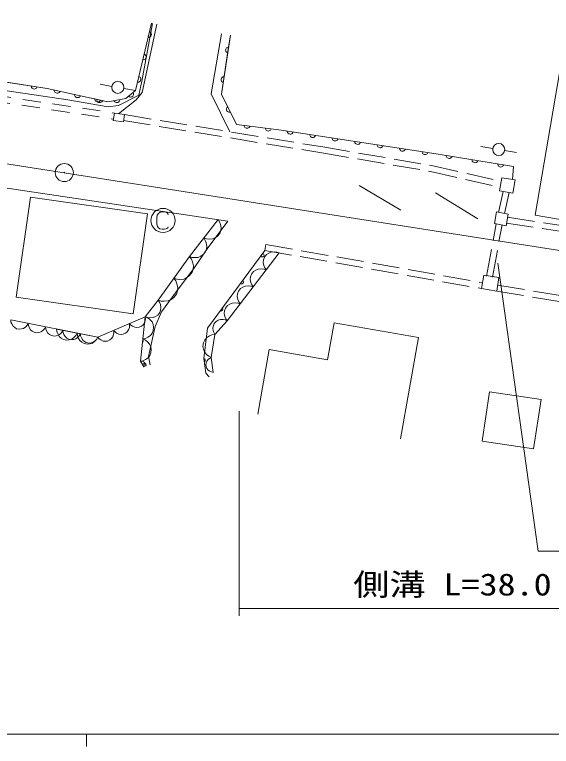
# Model space of a CAD drawing. Units: millimetres, scale not verified. Extents: x 40000 to 680000, y 20000 to 380000.
# Drawn here: x 262046 to 306617, y 204000 to 264803 of the extents above; entities that cross this region are included whole.
import ezdxf
from ezdxf.enums import TextEntityAlignment as Align

# ---------------------------------------------------------------- set-up
doc = ezdxf.new("R2010")
doc.units = ezdxf.units.MM
doc.header["$LTSCALE"] = 1000
doc.linetypes.add('USER1', pattern=[2.5, 1.5, -1])
doc.linetypes.add('USER2', pattern=[3, 2.25, -0.75])
for name, color, linetype, lineweight in [('M-BGD', 7, 'Continuous', 13), ('M-BMK', 2, 'Continuous', 13), ('M-BMK-SRVR', 3, 'Continuous', 13), ('M-STR-HTXT', 7, 'Continuous', 13), ('M-TTL-BAND', 7, 'Continuous', 13)]:
    doc.layers.add(name, color=color, linetype=linetype, lineweight=lineweight)
doc.styles.add('ＭＳ ゴシック', font='')
doc.styles.get('ＭＳ ゴシック').set_extended_font_data('MS Gothic')

msp = doc.modelspace()

# ---------------------------------------------------------------- linework, layer by layer
at = {"layer": 'M-BGD', "linetype": 'USER1'}
for p, q in [((215754, 264803), (270329, 256623)), ((215672, 264310), (270253, 256128))]:
    msp.add_line(p, q, dxfattribs=at)
at = {"layer": 'M-BGD'}
for p, q in [((222219, 264341), (266474, 257724)), ((272094, 258490), (273406, 264090)), ((272094, 258490), (273406, 264090)), ((272094, 258490), (273406, 264090)), ((272094, 258490), (273406, 264090)), ((272619, 259272), (273482, 264078)), ((272619, 259272), (273482, 264078)), ((273844, 264023), (272646, 258326)), ((273844, 264023), (272646, 258326)), ((279211, 263206), (278369, 258226)), ((279211, 263206), (278369, 258226)), ((279966, 263091), (279219, 258183)), ((279966, 263091), (279219, 258183)), ((279966, 263091), (279818, 262116)), ((279966, 263091), (279818, 262116)), ((279818, 262116), (279219, 258183)), ((279818, 262116), (279219, 258183)), ((279563, 260442), (279818, 262116)), ((279563, 260442), (279818, 262116)), ((252012, 260610), (264734, 258674)), ((279563, 260442), (279219, 258183)), ((279563, 260442), (279219, 258183)), ((307294, 259963), (305266, 248137)), ((260968, 259247), (264734, 258674)), ((272357, 258113), (272619, 259272)), ((272357, 258113), (272619, 259272)), ((264734, 258674), (264232, 258750)), ((264734, 258674), (269790, 257562)), ((264734, 258674), (269790, 257562)), ((270126, 258845), (269140, 259013)), ((270126, 258845), (269140, 259013)), ((271111, 258671), (272094, 258490)), ((271111, 258671), (272094, 258490)), ((271289, 257848), (272094, 258490)), ((271289, 257848), (272094, 258490)), ((271289, 257848), (272094, 258490)), ((271289, 257848), (272094, 258490)), ((210413, 257949), (279757, 247652)), ((268446, 257858), (269790, 257562)), ((268446, 257858), (269790, 257562)), ((269790, 257562), (271289, 257848)), ((269790, 257562), (271289, 257848)), ((269790, 257562), (271289, 257848)), ((269790, 257562), (271289, 257848)), ((270684, 257254), (272357, 258113)), ((270684, 257254), (272357, 258113)), ((272646, 258326), (272126, 257721)), ((272646, 258326), (272126, 257721)), ((278369, 258226), (279903, 255070)), ((278369, 258226), (279903, 255070)), ((279219, 258183), (280465, 255681)), ((279219, 258183), (280465, 255681)), ((279219, 258183), (280465, 255681)), ((279219, 258183), (280465, 255681)), ((266139, 257775), (266474, 257724)), ((266474, 257724), (269810, 257130)), ((268375, 257386), (269810, 257130)), ((269810, 257130), (270684, 257254)), ((269810, 257130), (270684, 257254)), ((272126, 257721), (270667, 256572)), ((272126, 257721), (270667, 256572)), ((270330, 256629), (270236, 256016)), ((271167, 256502), (270330, 256629)), ((270236, 256016), (271073, 255888)), ((271073, 255888), (271167, 256502)), ((280465, 255681), (283993, 255229)), ((280465, 255681), (283993, 255229)), ((280465, 255681), (283993, 255229)), ((280465, 255681), (283993, 255229)), ((283993, 255229), (297051, 253241)), ((283993, 255229), (297051, 253241)), ((283993, 255229), (297051, 253241)), ((283993, 255229), (297051, 253241)), ((301751, 253681), (300765, 253850)), ((301751, 253681), (300765, 253850)), ((297051, 253241), (303484, 252177)), ((297051, 253241), (303484, 252177)), ((297051, 253241), (303484, 252177)), ((297051, 253241), (303484, 252177)), ((302736, 253510), (303721, 253336)), ((302736, 253510), (303721, 253336)), ((303484, 252177), (303401, 251098)), ((303484, 252177), (303401, 251098)), ((302503, 251249), (302318, 250151)), ((303603, 251064), (302503, 251249)), ((290657, 250617), (294110, 248550)), ((303419, 249966), (303603, 251064)), ((296986, 249997), (300510, 247833)), ((302318, 250151), (303419, 249966)), ((263358, 249634), (262169, 241337)), ((273081, 248240), (263358, 249634)), ((271892, 239943), (273081, 248240)), ((271892, 239943), (273081, 248240)), ((301889, 247444), (302070, 248404)), ((302070, 248404), (303036, 248222)), ((303036, 248222), (302855, 247262)), ((305266, 248137), (318621, 245847)), ((276569, 244712), (278936, 247774)), ((276569, 244712), (278936, 247774)), ((279757, 247652), (278036, 245344)), ((279757, 247652), (278036, 245344)), ((302855, 247262), (301889, 247444)), ((282899, 245710), (282812, 245217)), ((282899, 245710), (282812, 245217)), ((278036, 245344), (276931, 243714)), ((278036, 245344), (276931, 243714)), ((278060, 238747), (282812, 245217)), ((278060, 238747), (282812, 245217)), ((273961, 241083), (276569, 244712)), ((273961, 241083), (276569, 244712)), ((284013, 245006), (279694, 239355)), ((284013, 245006), (279694, 239355)), ((276931, 243714), (275537, 241871)), ((276931, 243714), (275537, 241871)), ((300824, 242043), (301011, 243158)), ((301011, 243158), (302268, 242947)), ((302268, 242947), (302081, 241832)), ((302081, 241832), (300824, 242043)), ((275537, 241871), (274240, 240099)), ((275537, 241871), (274240, 240099)), ((262169, 241337), (271892, 239943)), ((272895, 239704), (273961, 241083)), ((272895, 239704), (273961, 241083)), ((268952, 237991), (272895, 239704)), ((268952, 237991), (272895, 239704)), ((272502, 235996), (272895, 239704)), ((272502, 235996), (272895, 239704)), ((274240, 240099), (273714, 238894)), ((274240, 240099), (273714, 238894)), ((274240, 240099), (273714, 238894)), ((274240, 240099), (273714, 238894)), ((261721, 239435), (268952, 237991)), ((279694, 239355), (278665, 238227)), ((279694, 239355), (278665, 238227)), ((279694, 239355), (278665, 238227)), ((279694, 239355), (278665, 238227)), ((288577, 239201), (288032, 236117)), ((295582, 237964), (288577, 239201)), ((265527, 238675), (268952, 237991)), ((273714, 238894), (273164, 236409)), ((273714, 238894), (273164, 236409)), ((277760, 236223), (278060, 238747)), ((277760, 236223), (278060, 238747)), ((278665, 238227), (278372, 236301)), ((278665, 238227), (278372, 236301)), ((278665, 238227), (278372, 236301)), ((278665, 238227), (278372, 236301)), ((295582, 237964), (294095, 229543)), ((283185, 236970), (282237, 231605)), ((288032, 236114), (283189, 236969)), ((272773, 235527), (272502, 235996)), ((272773, 235527), (272502, 235996)), ((272773, 235527), (272502, 235996)), ((272773, 235527), (272502, 235996)), ((273164, 236409), (273313, 235701)), ((273164, 236409), (273313, 235701)), ((277917, 235000), (277760, 236223)), ((277917, 235000), (277760, 236223)), ((278372, 236301), (278529, 235078)), ((278372, 236301), (278529, 235078)), ((278372, 236301), (278529, 235078)), ((278372, 236301), (278529, 235078)), ((278214, 234698), (277917, 235000)), ((278214, 234698), (277917, 235000)), ((301492, 233468), (300868, 229366)), ((301492, 233468), (300868, 229366)), ((305761, 232818), (301492, 233468)), ((305137, 228716), (305761, 232818)), ((300868, 229366), (305137, 228716))]:
    msp.add_line(p, q, dxfattribs=at)
at = {"layer": 'M-BGD', "linetype": 'USER2'}
for p, q in [((271090, 255999), (287556, 253317)), ((271171, 256492), (287640, 253810)), ((287640, 253810), (296668, 252263)), ((287556, 253317), (296570, 251773)), ((296570, 251773), (302369, 250452)), ((296668, 252263), (302452, 250946)), ((302613, 250101), (302234, 248373)), ((303107, 250019), (302725, 248280)), ((302894, 247470), (326291, 243909)), ((302987, 247962), (318497, 245601)), ((301234, 243083), (302028, 247417)), ((301726, 242993), (302520, 247325)), ((282899, 245710), (300911, 242535)), ((282812, 245217), (300824, 242043)), ((302164, 242325), (321367, 239084)), ((302081, 241832), (321284, 238591))]:
    msp.add_line(p, q, dxfattribs=at)
at = {"layer": 'M-BGD'}
for points in [[(273244, 263400), (273295, 263367), (273336, 263327), (273379, 263268), (273395, 263208), (273399, 263147), (273381, 263071), (273351, 263018), (273309, 262971), (273245, 262936), (273190, 262918), (273130, 262913)], [(273244, 263400), (273295, 263367), (273336, 263327), (273379, 263268), (273395, 263208), (273399, 263147), (273381, 263071), (273351, 263018), (273309, 262971), (273245, 262936), (273190, 262918), (273130, 262913)], [(279742, 261617), (279688, 261646), (279644, 261682), (279597, 261738), (279576, 261797), (279567, 261857), (279579, 261934), (279605, 261989), (279643, 262039), (279705, 262079), (279758, 262102), (279817, 262111)], [(279742, 261617), (279688, 261646), (279644, 261682), (279597, 261738), (279576, 261797), (279567, 261857), (279579, 261934), (279605, 261989), (279643, 262039), (279705, 262079), (279758, 262102), (279817, 262111)], [(272807, 261533), (272858, 261501), (272899, 261460), (272942, 261402), (272958, 261341), (272962, 261280), (272944, 261205), (272914, 261151), (272872, 261105), (272807, 261070), (272753, 261052), (272693, 261047)], [(272807, 261533), (272858, 261501), (272899, 261460), (272942, 261402), (272958, 261341), (272962, 261280), (272944, 261205), (272914, 261151), (272872, 261105), (272807, 261070), (272753, 261052), (272693, 261047)], [(272370, 259667), (272421, 259634), (272462, 259594), (272504, 259535), (272521, 259475), (272525, 259413), (272507, 259338), (272477, 259285), (272435, 259238), (272370, 259203), (272316, 259185), (272256, 259180)], [(272370, 259667), (272421, 259634), (272462, 259594), (272504, 259535), (272521, 259475), (272525, 259413), (272507, 259338), (272477, 259285), (272435, 259238), (272370, 259203), (272316, 259185), (272256, 259180)], [(279368, 259163), (279315, 259191), (279271, 259228), (279224, 259283), (279202, 259342), (279194, 259403), (279205, 259479), (279232, 259535), (279270, 259585), (279331, 259625), (279384, 259647), (279444, 259657)], [(279368, 259163), (279315, 259191), (279271, 259228), (279224, 259283), (279202, 259342), (279194, 259403), (279205, 259479), (279232, 259535), (279270, 259585), (279331, 259625), (279384, 259647), (279444, 259657)], [(263921, 258797), (263893, 258744), (263856, 258700), (263800, 258653), (263742, 258631), (263681, 258623), (263604, 258634), (263549, 258661), (263499, 258699), (263459, 258760), (263437, 258813), (263427, 258873)], [(265821, 258435), (265789, 258383), (265749, 258342), (265691, 258298), (265631, 258281), (265570, 258276), (265494, 258293), (265440, 258323), (265393, 258364), (265357, 258428), (265339, 258482), (265333, 258542)], [(267506, 258064), (267474, 258012), (267434, 257971), (267376, 257928), (267316, 257910), (267255, 257906), (267179, 257922), (267126, 257952), (267078, 257993), (267042, 258057), (267024, 258111), (267018, 258172)], [(271887, 258325), (271907, 258267), (271914, 258211), (271911, 258138), (271887, 258080), (271852, 258030), (271791, 257982), (271734, 257959), (271673, 257948), (271600, 257960), (271546, 257980), (271496, 258013)], [(271887, 258325), (271907, 258267), (271914, 258211), (271911, 258138), (271887, 258080), (271852, 258030), (271791, 257982), (271734, 257959), (271673, 257948), (271600, 257960), (271546, 257980), (271496, 258013)], [(269191, 257694), (269159, 257642), (269120, 257601), (269061, 257557), (269001, 257540), (268940, 257535), (268864, 257552), (268811, 257582), (268763, 257623), (268728, 257687), (268709, 257741), (268703, 257801)], [(269362, 257656), (269330, 257604), (269290, 257563), (269232, 257520), (269172, 257502), (269111, 257498), (269035, 257514), (268982, 257544), (268934, 257585), (268899, 257649), (268880, 257703), (268874, 257764)], [(270785, 257752), (270776, 257692), (270755, 257638), (270719, 257575), (270671, 257536), (270616, 257507), (270540, 257493), (270479, 257499), (270419, 257518), (270361, 257563), (270323, 257605), (270293, 257658)], [(270785, 257752), (270776, 257692), (270755, 257638), (270719, 257575), (270671, 257536), (270616, 257507), (270540, 257493), (270479, 257499), (270419, 257518), (270361, 257563), (270323, 257605), (270293, 257658)], [(279954, 256708), (279893, 256700), (279836, 256705), (279766, 256723), (279714, 256759), (279672, 256804), (279638, 256873), (279627, 256934), (279630, 256996), (279657, 257064), (279688, 257113), (279731, 257155)], [(279954, 256708), (279893, 256700), (279836, 256705), (279766, 256723), (279714, 256759), (279672, 256804), (279638, 256873), (279627, 256934), (279630, 256996), (279657, 257064), (279688, 257113), (279731, 257155)], [(281595, 255536), (281568, 255481), (281532, 255437), (281478, 255388), (281419, 255365), (281359, 255356), (281282, 255365), (281226, 255390), (281175, 255427), (281134, 255488), (281110, 255540), (281099, 255599)], [(281595, 255536), (281568, 255481), (281532, 255437), (281478, 255388), (281419, 255365), (281359, 255356), (281282, 255365), (281226, 255390), (281175, 255427), (281134, 255488), (281110, 255540), (281099, 255599)], [(283359, 255310), (283332, 255255), (283296, 255211), (283242, 255162), (283183, 255139), (283123, 255130), (283046, 255139), (282990, 255164), (282939, 255201), (282898, 255262), (282874, 255314), (282863, 255373)], [(283359, 255310), (283332, 255255), (283296, 255211), (283242, 255162), (283183, 255139), (283123, 255130), (283046, 255139), (282990, 255164), (282939, 255201), (282898, 255262), (282874, 255314), (282863, 255373)], [(285173, 255049), (285145, 254995), (285108, 254951), (285052, 254904), (284993, 254883), (284933, 254874), (284856, 254886), (284801, 254912), (284751, 254950), (284711, 255012), (284689, 255065), (284679, 255124)], [(285173, 255049), (285145, 254995), (285108, 254951), (285052, 254904), (284993, 254883), (284933, 254874), (284856, 254886), (284801, 254912), (284751, 254950), (284711, 255012), (284689, 255065), (284679, 255124)], [(287038, 254765), (287010, 254711), (286973, 254668), (286918, 254620), (286859, 254599), (286798, 254591), (286721, 254602), (286666, 254628), (286616, 254666), (286576, 254728), (286554, 254781), (286544, 254840)], [(287038, 254765), (287010, 254711), (286973, 254668), (286918, 254620), (286859, 254599), (286798, 254591), (286721, 254602), (286666, 254628), (286616, 254666), (286576, 254728), (286554, 254781), (286544, 254840)], [(288904, 254481), (288875, 254427), (288838, 254384), (288783, 254336), (288724, 254315), (288663, 254307), (288587, 254318), (288531, 254344), (288482, 254382), (288442, 254444), (288419, 254497), (288409, 254556)], [(288904, 254481), (288875, 254427), (288838, 254384), (288783, 254336), (288724, 254315), (288663, 254307), (288587, 254318), (288531, 254344), (288482, 254382), (288442, 254444), (288419, 254497), (288409, 254556)], [(290769, 254197), (290741, 254143), (290704, 254100), (290648, 254053), (290590, 254031), (290529, 254023), (290452, 254034), (290397, 254060), (290347, 254098), (290307, 254160), (290285, 254213), (290275, 254273)], [(290769, 254197), (290741, 254143), (290704, 254100), (290648, 254053), (290590, 254031), (290529, 254023), (290452, 254034), (290397, 254060), (290347, 254098), (290307, 254160), (290285, 254213), (290275, 254273)], [(292634, 253913), (292606, 253860), (292569, 253816), (292514, 253769), (292455, 253747), (292394, 253739), (292318, 253750), (292262, 253777), (292212, 253815), (292172, 253876), (292150, 253929), (292140, 253989)], [(292634, 253913), (292606, 253860), (292569, 253816), (292514, 253769), (292455, 253747), (292394, 253739), (292318, 253750), (292262, 253777), (292212, 253815), (292172, 253876), (292150, 253929), (292140, 253989)], [(294500, 253629), (294471, 253576), (294434, 253532), (294379, 253485), (294320, 253463), (294260, 253455), (294183, 253467), (294128, 253493), (294078, 253531), (294038, 253592), (294015, 253645), (294006, 253705)], [(294500, 253629), (294471, 253576), (294434, 253532), (294379, 253485), (294320, 253463), (294260, 253455), (294183, 253467), (294128, 253493), (294078, 253531), (294038, 253592), (294015, 253645), (294006, 253705)], [(296365, 253346), (296337, 253292), (296300, 253248), (296245, 253201), (296186, 253179), (296125, 253171), (296048, 253183), (295993, 253209), (295943, 253247), (295903, 253308), (295881, 253361), (295871, 253421)], [(296365, 253346), (296337, 253292), (296300, 253248), (296245, 253201), (296186, 253179), (296125, 253171), (296048, 253183), (295993, 253209), (295943, 253247), (295903, 253308), (295881, 253361), (295871, 253421)], [(298370, 253023), (298340, 252970), (298303, 252926), (298247, 252880), (298188, 252859), (298127, 252852), (298051, 252864), (297996, 252891), (297946, 252930), (297907, 252992), (297885, 253045), (297876, 253105)], [(298370, 253023), (298340, 252970), (298303, 252926), (298247, 252880), (298188, 252859), (298127, 252852), (298051, 252864), (297996, 252891), (297946, 252930), (297907, 252992), (297885, 253045), (297876, 253105)], [(300514, 252668), (300485, 252615), (300447, 252572), (300391, 252525), (300332, 252505), (300271, 252497), (300195, 252510), (300140, 252536), (300091, 252575), (300051, 252637), (300030, 252690), (300021, 252750)], [(300514, 252668), (300485, 252615), (300447, 252572), (300391, 252525), (300332, 252505), (300271, 252497), (300195, 252510), (300140, 252536), (300091, 252575), (300051, 252637), (300030, 252690), (300021, 252750)], [(302658, 252314), (302629, 252260), (302592, 252217), (302536, 252170), (302477, 252150), (302416, 252142), (302339, 252155), (302284, 252182), (302235, 252220), (302196, 252282), (302174, 252335), (302165, 252395)], [(302658, 252314), (302629, 252260), (302592, 252217), (302536, 252170), (302477, 252150), (302416, 252142), (302339, 252155), (302284, 252182), (302235, 252220), (302196, 252282), (302174, 252335), (302165, 252395)], [(274809, 248176), (274769, 248271), (274699, 248341), (274604, 248396), (274489, 248426), (274294, 248426), (274139, 248396), (273979, 248286), (273884, 248146), (273844, 247946), (273844, 247456), (273884, 247246), (273959, 247121), (274104, 247016), (274284, 246976), (274474, 246976), (274619, 246991), (274694, 247036), (274764, 247101), (274794, 247171)], [(274809, 248176), (274769, 248271), (274699, 248341), (274604, 248396), (274489, 248426), (274294, 248426), (274139, 248396), (273979, 248286), (273884, 248146), (273844, 247946), (273844, 247456), (273884, 247246), (273959, 247121), (274104, 247016), (274284, 246976), (274474, 246976), (274619, 246991), (274694, 247036), (274764, 247101), (274794, 247171)], [(277753, 246243), (277973, 246164), (278193, 246141), (278477, 246160), (278699, 246257), (278895, 246393), (279079, 246630), (279161, 246854), (279199, 247093), (279146, 247373), (279065, 247576), (278936, 247774)], [(277753, 246243), (277973, 246164), (278193, 246141), (278477, 246160), (278699, 246257), (278895, 246393), (279079, 246630), (279161, 246854), (279199, 247093), (279146, 247373), (279065, 247576), (278936, 247774)], [(276569, 244712), (276790, 244633), (277010, 244610), (277294, 244629), (277516, 244726), (277712, 244862), (277896, 245099), (277977, 245323), (278015, 245563), (277962, 245842), (277881, 246045), (277753, 246243)], [(276569, 244712), (276790, 244633), (277010, 244610), (277294, 244629), (277516, 244726), (277712, 244862), (277896, 245099), (277977, 245323), (278015, 245563), (277962, 245842), (277881, 246045), (277753, 246243)], [(284013, 245006), (283811, 245077), (283608, 245097), (283347, 245078), (283144, 244988), (282964, 244862), (282796, 244643), (282723, 244437), (282689, 244217), (282739, 243960), (282814, 243774), (282934, 243593)], [(284013, 245006), (283811, 245077), (283608, 245097), (283347, 245078), (283144, 244988), (282964, 244862), (282796, 244643), (282723, 244437), (282689, 244217), (282739, 243960), (282814, 243774), (282934, 243593)], [(275265, 242897), (275523, 242816), (275778, 242797), (276105, 242831), (276357, 242952), (276578, 243116), (276780, 243398), (276866, 243660), (276900, 243938), (276828, 244258), (276726, 244489), (276569, 244712)], [(275265, 242897), (275523, 242816), (275778, 242797), (276105, 242831), (276357, 242952), (276578, 243116), (276780, 243398), (276866, 243660), (276900, 243938), (276828, 244258), (276726, 244489), (276569, 244712)], [(282934, 243593), (282731, 243664), (282528, 243685), (282267, 243666), (282064, 243575), (281884, 243450), (281717, 243231), (281643, 243024), (281609, 242804), (281659, 242547), (281734, 242361), (281854, 242180)], [(282934, 243593), (282731, 243664), (282528, 243685), (282267, 243666), (282064, 243575), (281884, 243450), (281717, 243231), (281643, 243024), (281609, 242804), (281659, 242547), (281734, 242361), (281854, 242180)], [(273961, 241083), (274219, 241001), (274474, 240983), (274801, 241016), (275053, 241138), (275274, 241302), (275477, 241583), (275562, 241845), (275596, 242123), (275524, 242443), (275422, 242675), (275265, 242897)], [(273961, 241083), (274219, 241001), (274474, 240983), (274801, 241016), (275053, 241138), (275274, 241302), (275477, 241583), (275562, 241845), (275596, 242123), (275524, 242443), (275422, 242675), (275265, 242897)], [(281854, 242180), (281651, 242251), (281448, 242272), (281187, 242253), (280984, 242162), (280804, 242037), (280637, 241818), (280563, 241611), (280529, 241391), (280579, 241135), (280654, 240948), (280774, 240767)], [(281854, 242180), (281651, 242251), (281448, 242272), (281187, 242253), (280984, 242162), (280804, 242037), (280637, 241818), (280563, 241611), (280529, 241391), (280579, 241135), (280654, 240948), (280774, 240767)], [(272895, 239704), (273093, 239633), (273292, 239612), (273548, 239629), (273748, 239716), (273925, 239838), (274090, 240052), (274164, 240254), (274198, 240470), (274151, 240722), (274077, 240905), (273961, 241083)], [(272895, 239704), (273093, 239633), (273292, 239612), (273548, 239629), (273748, 239716), (273925, 239838), (274090, 240052), (274164, 240254), (274198, 240470), (274151, 240722), (274077, 240905), (273961, 241083)], [(280774, 240767), (280571, 240839), (280368, 240859), (280107, 240840), (279904, 240750), (279724, 240624), (279557, 240405), (279483, 240199), (279449, 239979), (279499, 239722), (279574, 239535), (279694, 239355)], [(280774, 240767), (280571, 240839), (280368, 240859), (280107, 240840), (279904, 240750), (279724, 240624), (279557, 240405), (279483, 240199), (279449, 239979), (279499, 239722), (279574, 239535), (279694, 239355)], [(271581, 239133), (271696, 239003), (271830, 238909), (272021, 238820), (272200, 238804), (272376, 238822), (272579, 238911), (272712, 239027), (272823, 239169), (272888, 239369), (272908, 239530), (272895, 239704)], [(271581, 239133), (271696, 239003), (271830, 238909), (272021, 238820), (272200, 238804), (272376, 238822), (272579, 238911), (272712, 239027), (272823, 239169), (272888, 239369), (272908, 239530), (272895, 239704)], [(272699, 237850), (272919, 237897), (273112, 237989), (273335, 238148), (273468, 238340), (273560, 238551), (273591, 238838), (273544, 239063), (273454, 239279), (273270, 239481), (273100, 239607), (272895, 239704)], [(272699, 237850), (272919, 237897), (273112, 237989), (273335, 238148), (273468, 238340), (273560, 238551), (273591, 238838), (273544, 239063), (273454, 239279), (273270, 239481), (273100, 239607), (272895, 239704)], [(261721, 239435), (261742, 239258), (261801, 239099), (261910, 238912), (262052, 238794), (262211, 238706), (262435, 238661), (262616, 238681), (262792, 238736), (262965, 238867), (263076, 238991), (263167, 239146)], [(263167, 239146), (263188, 238969), (263247, 238811), (263356, 238624), (263498, 238505), (263657, 238417), (263881, 238372), (264062, 238392), (264238, 238447), (264411, 238578), (264523, 238703), (264614, 238858)], [(270266, 238562), (270381, 238433), (270516, 238339), (270707, 238250), (270886, 238234), (271061, 238251), (271265, 238340), (271398, 238456), (271508, 238598), (271574, 238798), (271594, 238959), (271581, 239133)], [(270266, 238562), (270381, 238433), (270516, 238339), (270707, 238250), (270886, 238234), (271061, 238251), (271265, 238340), (271398, 238456), (271508, 238598), (271574, 238798), (271594, 238959), (271581, 239133)], [(279694, 239355), (279525, 239431), (279354, 239463), (279129, 239466), (278949, 239404), (278785, 239310), (278626, 239135), (278547, 238964), (278502, 238778), (278526, 238555), (278577, 238390), (278665, 238227)], [(279694, 239355), (279525, 239431), (279354, 239463), (279129, 239466), (278949, 239404), (278785, 239310), (278626, 239135), (278547, 238964), (278502, 238778), (278526, 238555), (278577, 238390), (278665, 238227)], [(264614, 238858), (264635, 238680), (264693, 238522), (264802, 238335), (264944, 238216), (265103, 238128), (265328, 238083), (265508, 238104), (265685, 238159), (265857, 238290), (265969, 238414), (266060, 238569)], [(265527, 238675), (265552, 238465), (265621, 238278), (265751, 238056), (265918, 237916), (266107, 237811), (266372, 237758), (266586, 237783), (266795, 237848), (267000, 238003), (267132, 238150), (267240, 238333)], [(266060, 238569), (266081, 238392), (266139, 238233), (266249, 238046), (266390, 237928), (266550, 237839), (266774, 237795), (266954, 237815), (267131, 237870), (267304, 238001), (267415, 238125), (267506, 238280)], [(268952, 237991), (269067, 237862), (269202, 237768), (269393, 237679), (269571, 237663), (269747, 237681), (269951, 237769), (270084, 237885), (270194, 238027), (270260, 238227), (270279, 238388), (270266, 238562)], [(268952, 237991), (269067, 237862), (269202, 237768), (269393, 237679), (269571, 237663), (269747, 237681), (269951, 237769), (270084, 237885), (270194, 238027), (270260, 238227), (270279, 238388), (270266, 238562)], [(267240, 238333), (267264, 238124), (267334, 237936), (267463, 237714), (267631, 237574), (267820, 237470), (268085, 237417), (268299, 237441), (268508, 237506), (268713, 237661), (268844, 237808), (268952, 237991)], [(267506, 238280), (267527, 238103), (267586, 237945), (267695, 237757), (267837, 237639), (267996, 237551), (268220, 237506), (268401, 237526), (268577, 237581), (268750, 237712), (268861, 237837), (268952, 237991)], [(272502, 235996), (272723, 236043), (272915, 236135), (273139, 236294), (273271, 236486), (273364, 236697), (273394, 236984), (273348, 237209), (273258, 237425), (273073, 237627), (272904, 237753), (272699, 237850)], [(272502, 235996), (272723, 236043), (272915, 236135), (273139, 236294), (273271, 236486), (273364, 236697), (273394, 236984), (273348, 237209), (273258, 237425), (273073, 237627), (272904, 237753), (272699, 237850)], [(278665, 238227), (278433, 238188), (278227, 238101), (277987, 237946), (277839, 237751), (277733, 237536), (277687, 237238), (277725, 237000), (277808, 236771), (277991, 236551), (278162, 236412), (278372, 236301)], [(278665, 238227), (278433, 238188), (278227, 238101), (277987, 237946), (277839, 237751), (277733, 237536), (277687, 237238), (277725, 237000), (277808, 236771), (277991, 236551), (278162, 236412), (278372, 236301)], [(272773, 235527), (272817, 235575), (272846, 235630), (272871, 235705), (272870, 235773), (272856, 235838), (272814, 235911), (272764, 235956), (272706, 235991), (272628, 236007), (272567, 236008), (272502, 235996)], [(272773, 235527), (272817, 235575), (272846, 235630), (272871, 235705), (272870, 235773), (272856, 235838), (272814, 235911), (272764, 235956), (272706, 235991), (272628, 236007), (272567, 236008), (272502, 235996)], [(278372, 236301), (278237, 236237), (278128, 236148), (278008, 236012), (277952, 235868), (277925, 235718), (277949, 235529), (278014, 235391), (278104, 235266), (278254, 235164), (278382, 235109), (278529, 235078)], [(278372, 236301), (278237, 236237), (278128, 236148), (278008, 236012), (277952, 235868), (277925, 235718), (277949, 235529), (278014, 235391), (278104, 235266), (278254, 235164), (278382, 235109), (278529, 235078)]]:
    msp.add_lwpolyline(points, dxfattribs=at)
for centre, radius in [((270619, 258761), 500), ((270619, 258761), 500), ((302244, 253597), 500), ((302244, 253597), 500), ((274369, 247701), 1000), ((274369, 247701), 1000)]:
    msp.add_circle(centre, radius, dxfattribs=at)
for centre, start, end in [((282611, 244818), 203.94873, 83.45655), ((282612, 244818), 203.96022, 83.4445), ((280894, 242571), 225.96706, 61.43822), ((280894, 242571), 225.97175, 61.43297), ((279176, 240324), 246.82743, 40.57785), ((279176, 240324), 246.82677, 40.57796), ((274297, 239883), 134.82241, 178.05926), ((274298, 239883), 134.91209, 177.97263), ((272567, 237646), 310.66023, 37.25916), ((272567, 237646), 310.62856, 37.28785), ((277723, 236095), 298.18412, 74.76768), ((277723, 236095), 298.18312, 74.76669), ((272820, 235662), 328.46522, 166.57438), ((272821, 235662), 328.49207, 166.6171)]:
    msp.add_arc(centre, 150, start, end, dxfattribs=at)
at = {"layer": 'M-BMK'}
msp.add_line((194680, 262899), (329049, 241777), dxfattribs=at)
at = {"layer": 'M-BMK-SRVR'}
for radius in [750, 22.5]:
    msp.add_circle((266170, 251683), radius, dxfattribs=at)
at = {"layer": 'M-STR-HTXT'}
for p, q in [((302177, 244154), (305521, 220227)), ((280691, 231842), (280691, 214840)), ((305521, 220227), (334237, 220227)), ((280691, 215457), (317897, 215457))]:
    msp.add_line(p, q, dxfattribs=at)
at = {"layer": 'M-TTL-BAND'}
for p, q in [((40000, 205000), (579000, 205000)), ((268000, 205000), (268000, 204000))]:
    msp.add_line(p, q, dxfattribs=at)

# ---------------------------------------------------------------- texts
at = {"layer": 'M-STR-HTXT', "style": 'ＭＳ ゴシック', "width": 1.2}
msp.add_text('側溝 L=38.0', height=1833, dxfattribs=at).set_placement((290167, 215987), align=Align.BOTTOM_LEFT)

doc.saveas('drawing.dxf')
